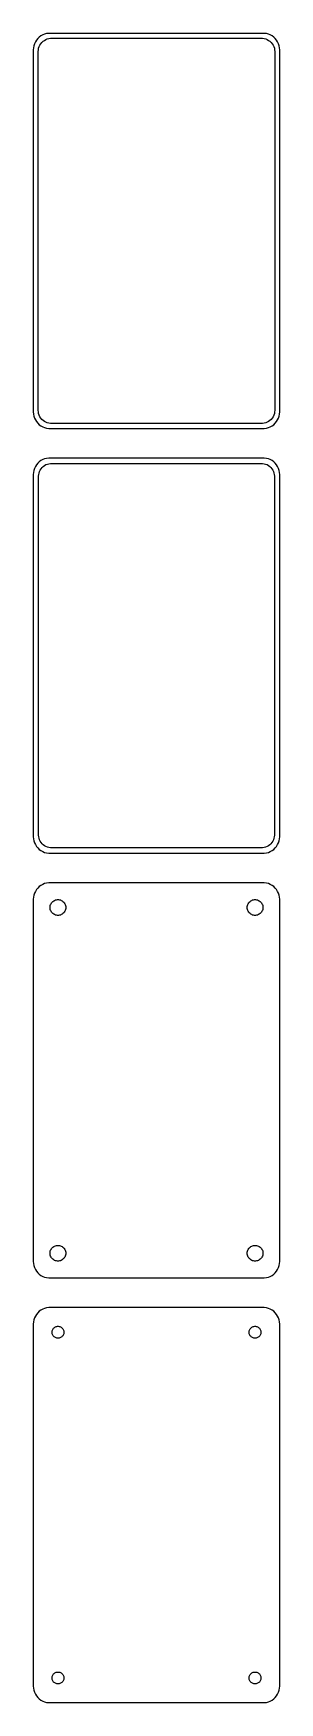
# Model space of a CAD drawing. Header units: metres. Extents: x -38 to 38, y 327 to 834.
import ezdxf

# ---------------------------------------------------------------- set-up
doc = ezdxf.new("R2010")
doc.units = ezdxf.units.M

msp = doc.modelspace()

# ---------------------------------------------------------------- linework, layer by layer
for p, q in [((-36.5451, 831.939), (-36.8815, 831.409)), ((-36.1448, 832.423), (-36.5451, 831.939)), ((-35.6871, 832.853), (-36.1448, 832.423)), ((-35.1791, 833.222), (-35.6871, 832.853)), ((-34.6289, 833.524), (-35.1791, 833.222)), ((-34.9159, 831.238), (-34.5497, 831.582)), ((-34.0451, 833.755), (-34.6289, 833.524)), ((-34.5497, 831.582), (-34.1433, 831.877)), ((-34.1433, 831.877), (-33.7031, 832.119)), ((-33.4369, 833.911), (-34.0451, 833.755)), ((-33.7031, 832.119), (-33.2361, 832.304)), ((-32.8139, 833.99), (-33.4369, 833.911)), ((-33.2361, 832.304), (-32.7495, 832.429)), ((32.8139, 833.99), (-32.8139, 833.99)), ((-32.7495, 832.429), (-32.2512, 832.492)), ((-32.2512, 832.492), (32.2512, 832.492)), ((32.2512, 832.492), (32.7495, 832.429)), ((32.7495, 832.429), (33.2361, 832.304)), ((33.4369, 833.911), (32.8139, 833.99)), ((33.2361, 832.304), (33.7031, 832.119)), ((34.0451, 833.755), (33.4369, 833.911)), ((33.7031, 832.119), (34.1433, 831.877)), ((34.6289, 833.524), (34.0451, 833.755)), ((34.1433, 831.877), (34.5497, 831.582)), ((34.5497, 831.582), (34.9159, 831.238)), ((35.1791, 833.222), (34.6289, 833.524)), ((35.6871, 832.853), (35.1791, 833.222)), ((36.1448, 832.423), (35.6871, 832.853)), ((36.5451, 831.939), (36.1448, 832.423)), ((36.8815, 831.409), (36.5451, 831.939)), ((-37.4606, 829.627), (-37.5, 829)), ((-37.5, 829), (-37.5, 719)), ((-37.3429, 830.243), (-37.4606, 829.627)), ((-37.1489, 830.841), (-37.3429, 830.243)), ((-36.8815, 831.409), (-37.1489, 830.841)), ((-36, 828.5), (-35.9685, 829.001)), ((-36, 719.5), (-36, 828.5)), ((-35.9685, 829.001), (-35.8743, 829.495)), ((-35.8743, 829.495), (-35.7191, 829.972)), ((-35.7191, 829.972), (-35.5052, 830.427)), ((-35.5052, 830.427), (-35.2361, 830.851)), ((-35.2361, 830.851), (-34.9159, 831.238)), ((34.9159, 831.238), (35.2361, 830.851)), ((35.2361, 830.851), (35.5052, 830.427)), ((35.5052, 830.427), (35.7191, 829.972)), ((35.7191, 829.972), (35.8743, 829.495)), ((35.8743, 829.495), (35.9685, 829.001)), ((35.9685, 829.001), (36, 828.5)), ((36, 828.5), (36, 719.5)), ((37.1489, 830.841), (36.8815, 831.409)), ((37.3429, 830.243), (37.1489, 830.841)), ((37.4606, 829.627), (37.3429, 830.243)), ((37.5, 829), (37.4606, 829.627)), ((37.5, 719), (37.5, 829)), ((-37.5, 719), (-37.4606, 718.373)), ((-37.4606, 718.373), (-37.3429, 717.757)), ((-37.3429, 717.757), (-37.1489, 717.159)), ((-37.1489, 717.159), (-36.8815, 716.591)), ((-36.8815, 716.591), (-36.5451, 716.061)), ((-36.5451, 716.061), (-36.1448, 715.577)), ((-36.1448, 715.577), (-35.6871, 715.147)), ((-35.9685, 718.999), (-36, 719.5)), ((-35.8743, 718.505), (-35.9685, 718.999)), ((-35.7191, 718.028), (-35.8743, 718.505)), ((-35.5052, 717.573), (-35.7191, 718.028)), ((-35.6871, 715.147), (-35.1791, 714.778)), ((-35.2361, 717.149), (-35.5052, 717.573)), ((-34.9159, 716.762), (-35.2361, 717.149)), ((-34.5497, 716.418), (-34.9159, 716.762)), ((-34.1433, 716.123), (-34.5497, 716.418)), ((-33.7031, 715.881), (-34.1433, 716.123)), ((-33.2361, 715.696), (-33.7031, 715.881)), ((-32.7495, 715.571), (-33.2361, 715.696)), ((-32.2512, 715.508), (-32.7495, 715.571)), ((32.2512, 715.508), (-32.2512, 715.508)), ((32.7495, 715.571), (32.2512, 715.508)), ((33.2361, 715.696), (32.7495, 715.571)), ((33.7031, 715.881), (33.2361, 715.696)), ((34.1433, 716.123), (33.7031, 715.881)), ((34.5497, 716.418), (34.1433, 716.123)), ((34.9159, 716.762), (34.5497, 716.418)), ((35.2361, 717.149), (34.9159, 716.762)), ((35.1791, 714.778), (35.6871, 715.147)), ((35.5052, 717.573), (35.2361, 717.149)), ((35.7191, 718.028), (35.5052, 717.573)), ((35.6871, 715.147), (36.1448, 715.577)), ((35.8743, 718.505), (35.7191, 718.028)), ((35.9685, 718.999), (35.8743, 718.505)), ((36, 719.5), (35.9685, 718.999)), ((36.1448, 715.577), (36.5451, 716.061)), ((36.5451, 716.061), (36.8815, 716.591)), ((36.8815, 716.591), (37.1489, 717.159)), ((37.1489, 717.159), (37.3429, 717.757)), ((37.3429, 717.757), (37.4606, 718.373)), ((37.4606, 718.373), (37.5, 719)), ((-35.1791, 714.778), (-34.6289, 714.476)), ((-34.6289, 714.476), (-34.0451, 714.245)), ((-34.0451, 714.245), (-33.4369, 714.089)), ((-33.4369, 714.089), (-32.8139, 714.01)), ((-32.8139, 714.01), (32.8139, 714.01)), ((32.8139, 714.01), (33.4369, 714.089)), ((33.4369, 714.089), (34.0451, 714.245)), ((34.0451, 714.245), (34.6289, 714.476)), ((34.6289, 714.476), (35.1791, 714.778)), ((-34.0451, 704.755), (-34.6289, 704.524)), ((-33.4369, 704.911), (-34.0451, 704.755)), ((-32.8139, 704.99), (-33.4369, 704.911)), ((32.8139, 704.99), (-32.8139, 704.99)), ((33.4369, 704.911), (32.8139, 704.99)), ((34.0451, 704.755), (33.4369, 704.911)), ((34.6289, 704.524), (34.0451, 704.755)), ((-37.4606, 700.627), (-37.5, 700)), ((-37.5, 700), (-37.5, 590)), ((-37.3429, 701.243), (-37.4606, 700.627)), ((-37.1489, 701.841), (-37.3429, 701.243)), ((-36.8815, 702.409), (-37.1489, 701.841)), ((-36.5451, 702.939), (-36.8815, 702.409)), ((-36.1448, 703.423), (-36.5451, 702.939)), ((-35.6871, 703.853), (-36.1448, 703.423)), ((-35.8726, 699.5), (-35.8421, 699.985)), ((-35.8421, 699.985), (-35.751, 700.463)), ((-35.751, 700.463), (-35.6007, 700.926)), ((-35.1791, 704.222), (-35.6871, 703.853)), ((-35.6007, 700.926), (-35.3936, 701.366)), ((-35.3936, 701.366), (-35.133, 701.776)), ((-34.6289, 704.524), (-35.1791, 704.222)), ((-35.133, 701.776), (-34.823, 702.151)), ((-34.823, 702.151), (-34.4685, 702.484)), ((-34.4685, 702.484), (-34.0751, 702.77)), ((-34.0751, 702.77), (-33.6489, 703.004)), ((-33.6489, 703.004), (-33.1967, 703.183)), ((-33.1967, 703.183), (-32.7256, 703.304)), ((-32.7256, 703.304), (-32.2432, 703.365)), ((-32.2432, 703.365), (32.2432, 703.365)), ((32.2432, 703.365), (32.7256, 703.304)), ((32.7256, 703.304), (33.1967, 703.183)), ((33.1967, 703.183), (33.6489, 703.004)), ((33.6489, 703.004), (34.0751, 702.77)), ((34.0751, 702.77), (34.4685, 702.484)), ((34.4685, 702.484), (34.823, 702.151)), ((35.1791, 704.222), (34.6289, 704.524)), ((34.823, 702.151), (35.133, 701.776)), ((35.133, 701.776), (35.3936, 701.366)), ((35.6871, 703.853), (35.1791, 704.222)), ((35.3936, 701.366), (35.6007, 700.926)), ((35.6007, 700.926), (35.751, 700.463)), ((36.1448, 703.423), (35.6871, 703.853)), ((35.751, 700.463), (35.8421, 699.985)), ((35.8421, 699.985), (35.8726, 699.5)), ((36.5451, 702.939), (36.1448, 703.423)), ((36.8815, 702.409), (36.5451, 702.939)), ((37.1489, 701.841), (36.8815, 702.409)), ((37.3429, 701.243), (37.1489, 701.841)), ((37.4606, 700.627), (37.3429, 701.243)), ((37.5, 700), (37.4606, 700.627)), ((37.5, 590), (37.5, 700)), ((-35.8726, 590.5), (-35.8726, 699.5)), ((35.8726, 699.5), (35.8726, 590.5)), ((-37.5, 590), (-37.4606, 589.373)), ((-37.4606, 589.373), (-37.3429, 588.757)), ((-37.3429, 588.757), (-37.1489, 588.159)), ((-37.1489, 588.159), (-36.8815, 587.591)), ((-35.8421, 590.015), (-35.8726, 590.5)), ((-35.751, 589.537), (-35.8421, 590.015)), ((-35.6007, 589.074), (-35.751, 589.537)), ((-35.3936, 588.634), (-35.6007, 589.074)), ((-35.133, 588.224), (-35.3936, 588.634)), ((-34.823, 587.849), (-35.133, 588.224)), ((35.133, 588.224), (34.823, 587.849)), ((35.3936, 588.634), (35.133, 588.224)), ((35.6007, 589.074), (35.3936, 588.634)), ((35.751, 589.537), (35.6007, 589.074)), ((35.8421, 590.015), (35.751, 589.537)), ((35.8726, 590.5), (35.8421, 590.015)), ((36.8815, 587.591), (37.1489, 588.159)), ((37.1489, 588.159), (37.3429, 588.757)), ((37.3429, 588.757), (37.4606, 589.373)), ((37.4606, 589.373), (37.5, 590)), ((-36.8815, 587.591), (-36.5451, 587.061)), ((-36.5451, 587.061), (-36.1448, 586.577)), ((-36.1448, 586.577), (-35.6871, 586.147)), ((-35.6871, 586.147), (-35.1791, 585.778)), ((-35.1791, 585.778), (-34.6289, 585.476)), ((-34.4685, 587.516), (-34.823, 587.849)), ((-34.6289, 585.476), (-34.0451, 585.245)), ((-34.0751, 587.23), (-34.4685, 587.516)), ((-33.6489, 586.996), (-34.0751, 587.23)), ((-34.0451, 585.245), (-33.4369, 585.089)), ((-33.1967, 586.817), (-33.6489, 586.996)), ((-33.4369, 585.089), (-32.8139, 585.01)), ((-32.7256, 586.696), (-33.1967, 586.817)), ((-32.8139, 585.01), (32.8139, 585.01)), ((-32.2432, 586.635), (-32.7256, 586.696)), ((32.2432, 586.635), (-32.2432, 586.635)), ((32.7256, 586.696), (32.2432, 586.635)), ((33.1967, 586.817), (32.7256, 586.696)), ((32.8139, 585.01), (33.4369, 585.089)), ((33.6489, 586.996), (33.1967, 586.817)), ((33.4369, 585.089), (34.0451, 585.245)), ((34.0751, 587.23), (33.6489, 586.996)), ((34.0451, 585.245), (34.6289, 585.476)), ((34.4685, 587.516), (34.0751, 587.23)), ((34.823, 587.849), (34.4685, 587.516)), ((34.6289, 585.476), (35.1791, 585.778)), ((35.1791, 585.778), (35.6871, 586.147)), ((35.6871, 586.147), (36.1448, 586.577)), ((36.1448, 586.577), (36.5451, 587.061)), ((36.5451, 587.061), (36.8815, 587.591)), ((-36.8815, 573.409), (-37.1489, 572.841)), ((-36.5451, 573.939), (-36.8815, 573.409)), ((-36.1448, 574.423), (-36.5451, 573.939)), ((-35.6871, 574.853), (-36.1448, 574.423)), ((-35.1791, 575.222), (-35.6871, 574.853)), ((-34.6289, 575.524), (-35.1791, 575.222)), ((-34.0451, 575.755), (-34.6289, 575.524)), ((-33.4369, 575.911), (-34.0451, 575.755)), ((-32.8139, 575.99), (-33.4369, 575.911)), ((32.8139, 575.99), (-32.8139, 575.99)), ((33.4369, 575.911), (32.8139, 575.99)), ((34.0451, 575.755), (33.4369, 575.911)), ((34.6289, 575.524), (34.0451, 575.755)), ((35.1791, 575.222), (34.6289, 575.524)), ((35.6871, 574.853), (35.1791, 575.222)), ((36.1448, 574.423), (35.6871, 574.853)), ((36.5451, 573.939), (36.1448, 574.423)), ((36.8815, 573.409), (36.5451, 573.939)), ((37.1489, 572.841), (36.8815, 573.409)), ((-37.4606, 571.627), (-37.5, 571)), ((-37.5, 571), (-37.5, 461)), ((-37.3429, 572.243), (-37.4606, 571.627)), ((-37.1489, 572.841), (-37.3429, 572.243)), ((-32.4, 568.5), (-32.3811, 568.801)), ((-32.3811, 568.199), (-32.4, 568.5)), ((-32.3811, 568.801), (-32.3246, 569.097)), ((-32.3246, 567.903), (-32.3811, 568.199)), ((-32.3246, 569.097), (-32.2315, 569.383)), ((-32.2315, 567.617), (-32.3246, 567.903)), ((-32.2315, 569.383), (-32.1031, 569.656)), ((-32.1031, 569.656), (-31.9416, 569.911)), ((-31.9416, 569.911), (-31.7495, 570.143)), ((-31.7495, 570.143), (-31.5298, 570.349)), ((-31.5298, 570.349), (-31.286, 570.526)), ((-31.286, 570.526), (-31.0219, 570.672)), ((-31.0219, 570.672), (-30.7416, 570.783)), ((-30.7416, 570.783), (-30.4497, 570.857)), ((-30.4497, 570.857), (-30.1507, 570.895)), ((-30.1507, 570.895), (-29.8493, 570.895)), ((-29.8493, 570.895), (-29.5503, 570.857)), ((-29.5503, 570.857), (-29.2583, 570.783)), ((-29.2583, 570.783), (-28.9781, 570.672)), ((-28.9781, 570.672), (-28.714, 570.526)), ((-28.714, 570.526), (-28.4702, 570.349)), ((-28.4702, 570.349), (-28.2505, 570.143)), ((-28.2505, 570.143), (-28.0583, 569.911)), ((-28.0583, 569.911), (-27.8969, 569.656)), ((-27.8969, 569.656), (-27.7685, 569.383)), ((-27.7685, 569.383), (-27.6754, 569.097)), ((-27.6754, 567.903), (-27.7685, 567.617)), ((-27.6754, 569.097), (-27.6189, 568.801)), ((-27.6189, 568.199), (-27.6754, 567.903)), ((-27.6189, 568.801), (-27.6, 568.5)), ((-27.6, 568.5), (-27.6189, 568.199)), ((27.6, 568.5), (27.6189, 568.801)), ((27.6189, 568.199), (27.6, 568.5)), ((27.6189, 568.801), (27.6754, 569.097)), ((27.6754, 567.903), (27.6189, 568.199)), ((27.6754, 569.097), (27.7685, 569.383)), ((27.7685, 567.617), (27.6754, 567.903)), ((27.7685, 569.383), (27.8969, 569.656)), ((27.8969, 569.656), (28.0583, 569.911)), ((28.0583, 569.911), (28.2505, 570.143)), ((28.2505, 570.143), (28.4702, 570.349)), ((28.4702, 570.349), (28.714, 570.526)), ((28.714, 570.526), (28.9781, 570.672)), ((28.9781, 570.672), (29.2583, 570.783)), ((29.2583, 570.783), (29.5503, 570.857)), ((29.5503, 570.857), (29.8493, 570.895)), ((29.8493, 570.895), (30.1507, 570.895)), ((30.1507, 570.895), (30.4497, 570.857)), ((30.4497, 570.857), (30.7416, 570.783)), ((30.7416, 570.783), (31.0219, 570.672)), ((31.0219, 570.672), (31.286, 570.526)), ((31.286, 570.526), (31.5298, 570.349)), ((31.5298, 570.349), (31.7495, 570.143)), ((31.7495, 570.143), (31.9416, 569.911)), ((31.9416, 569.911), (32.1031, 569.656)), ((32.1031, 569.656), (32.2315, 569.383)), ((32.2315, 569.383), (32.3246, 569.097)), ((32.3246, 567.903), (32.2315, 567.617)), ((32.3246, 569.097), (32.3811, 568.801)), ((32.3811, 568.199), (32.3246, 567.903)), ((32.3811, 568.801), (32.4, 568.5)), ((32.4, 568.5), (32.3811, 568.199)), ((37.3429, 572.243), (37.1489, 572.841)), ((37.4606, 571.627), (37.3429, 572.243)), ((37.5, 571), (37.4606, 571.627)), ((37.5, 461), (37.5, 571)), ((-32.1031, 567.344), (-32.2315, 567.617)), ((-31.9416, 567.089), (-32.1031, 567.344)), ((-31.7495, 566.857), (-31.9416, 567.089)), ((-31.5298, 566.651), (-31.7495, 566.857)), ((-31.286, 566.474), (-31.5298, 566.651)), ((-31.0219, 566.328), (-31.286, 566.474)), ((-30.7416, 566.217), (-31.0219, 566.328)), ((-30.4497, 566.143), (-30.7416, 566.217)), ((-30.1507, 566.105), (-30.4497, 566.143)), ((-29.8493, 566.105), (-30.1507, 566.105)), ((-29.5503, 566.143), (-29.8493, 566.105)), ((-29.2583, 566.217), (-29.5503, 566.143)), ((-28.9781, 566.328), (-29.2583, 566.217)), ((-28.714, 566.474), (-28.9781, 566.328)), ((-28.4702, 566.651), (-28.714, 566.474)), ((-28.2505, 566.857), (-28.4702, 566.651)), ((-28.0583, 567.089), (-28.2505, 566.857)), ((-27.8969, 567.344), (-28.0583, 567.089)), ((-27.7685, 567.617), (-27.8969, 567.344)), ((27.8969, 567.344), (27.7685, 567.617)), ((28.0583, 567.089), (27.8969, 567.344)), ((28.2505, 566.857), (28.0583, 567.089)), ((28.4702, 566.651), (28.2505, 566.857)), ((28.714, 566.474), (28.4702, 566.651)), ((28.9781, 566.328), (28.714, 566.474)), ((29.2583, 566.217), (28.9781, 566.328)), ((29.5503, 566.143), (29.2583, 566.217)), ((29.8493, 566.105), (29.5503, 566.143)), ((30.1507, 566.105), (29.8493, 566.105)), ((30.4497, 566.143), (30.1507, 566.105)), ((30.7416, 566.217), (30.4497, 566.143)), ((31.0219, 566.328), (30.7416, 566.217)), ((31.286, 566.474), (31.0219, 566.328)), ((31.5298, 566.651), (31.286, 566.474)), ((31.7495, 566.857), (31.5298, 566.651)), ((31.9416, 567.089), (31.7495, 566.857)), ((32.1031, 567.344), (31.9416, 567.089)), ((32.2315, 567.617), (32.1031, 567.344)), ((-32.4, 463.5), (-32.3811, 463.801)), ((-32.3811, 463.199), (-32.4, 463.5)), ((-32.3811, 463.801), (-32.3246, 464.097)), ((-32.3246, 462.903), (-32.3811, 463.199)), ((-32.3246, 464.097), (-32.2315, 464.383)), ((-32.2315, 462.617), (-32.3246, 462.903)), ((-32.2315, 464.383), (-32.1031, 464.656)), ((-32.1031, 462.344), (-32.2315, 462.617)), ((-32.1031, 464.656), (-31.9416, 464.911)), ((-31.9416, 462.089), (-32.1031, 462.344)), ((-31.9416, 464.911), (-31.7495, 465.143)), ((-31.7495, 461.857), (-31.9416, 462.089)), ((-31.7495, 465.143), (-31.5298, 465.349)), ((-31.5298, 461.651), (-31.7495, 461.857)), ((-31.5298, 465.349), (-31.286, 465.526)), ((-31.286, 461.474), (-31.5298, 461.651)), ((-31.286, 465.526), (-31.0219, 465.672)), ((-31.0219, 461.328), (-31.286, 461.474)), ((-31.0219, 465.672), (-30.7416, 465.783)), ((-30.7416, 465.783), (-30.4497, 465.857)), ((-30.4497, 465.857), (-30.1507, 465.895)), ((-30.1507, 465.895), (-29.8493, 465.895)), ((-29.8493, 465.895), (-29.5503, 465.857)), ((-29.5503, 465.857), (-29.2583, 465.783)), ((-29.2583, 465.783), (-28.9781, 465.672)), ((-28.9781, 465.672), (-28.714, 465.526)), ((-28.714, 461.474), (-28.9781, 461.328)), ((-28.714, 465.526), (-28.4702, 465.349)), ((-28.4702, 461.651), (-28.714, 461.474)), ((-28.4702, 465.349), (-28.2505, 465.143)), ((-28.2505, 461.857), (-28.4702, 461.651)), ((-28.2505, 465.143), (-28.0583, 464.911)), ((-28.0583, 462.089), (-28.2505, 461.857)), ((-28.0583, 464.911), (-27.8969, 464.656)), ((-27.8969, 462.344), (-28.0583, 462.089)), ((-27.8969, 464.656), (-27.7685, 464.383)), ((-27.7685, 462.617), (-27.8969, 462.344)), ((-27.7685, 464.383), (-27.6754, 464.097)), ((-27.6754, 462.903), (-27.7685, 462.617)), ((-27.6754, 464.097), (-27.6189, 463.801)), ((-27.6189, 463.199), (-27.6754, 462.903)), ((-27.6189, 463.801), (-27.6, 463.5)), ((-27.6, 463.5), (-27.6189, 463.199)), ((27.6, 463.5), (27.6189, 463.801)), ((27.6189, 463.199), (27.6, 463.5)), ((27.6189, 463.801), (27.6754, 464.097)), ((27.6754, 462.903), (27.6189, 463.199)), ((27.6754, 464.097), (27.7685, 464.383)), ((27.7685, 462.617), (27.6754, 462.903)), ((27.7685, 464.383), (27.8969, 464.656)), ((27.8969, 462.344), (27.7685, 462.617)), ((27.8969, 464.656), (28.0583, 464.911)), ((28.0583, 462.089), (27.8969, 462.344)), ((28.0583, 464.911), (28.2505, 465.143)), ((28.2505, 461.857), (28.0583, 462.089)), ((28.2505, 465.143), (28.4702, 465.349)), ((28.4702, 461.651), (28.2505, 461.857)), ((28.4702, 465.349), (28.714, 465.526)), ((28.714, 461.474), (28.4702, 461.651)), ((28.714, 465.526), (28.9781, 465.672)), ((28.9781, 461.328), (28.714, 461.474)), ((28.9781, 465.672), (29.2583, 465.783)), ((29.2583, 465.783), (29.5503, 465.857)), ((29.5503, 465.857), (29.8493, 465.895)), ((29.8493, 465.895), (30.1507, 465.895)), ((30.1507, 465.895), (30.4497, 465.857)), ((30.4497, 465.857), (30.7416, 465.783)), ((30.7416, 465.783), (31.0219, 465.672)), ((31.0219, 465.672), (31.286, 465.526)), ((31.286, 461.474), (31.0219, 461.328)), ((31.286, 465.526), (31.5298, 465.349)), ((31.5298, 461.651), (31.286, 461.474)), ((31.5298, 465.349), (31.7495, 465.143)), ((31.7495, 461.857), (31.5298, 461.651)), ((31.7495, 465.143), (31.9416, 464.911)), ((31.9416, 462.089), (31.7495, 461.857)), ((31.9416, 464.911), (32.1031, 464.656)), ((32.1031, 462.344), (31.9416, 462.089)), ((32.1031, 464.656), (32.2315, 464.383)), ((32.2315, 462.617), (32.1031, 462.344)), ((32.2315, 464.383), (32.3246, 464.097)), ((32.3246, 462.903), (32.2315, 462.617)), ((32.3246, 464.097), (32.3811, 463.801)), ((32.3811, 463.199), (32.3246, 462.903)), ((32.3811, 463.801), (32.4, 463.5)), ((32.4, 463.5), (32.3811, 463.199)), ((-37.5, 461), (-37.4606, 460.373)), ((-37.4606, 460.373), (-37.3429, 459.757)), ((-37.3429, 459.757), (-37.1489, 459.159)), ((-37.1489, 459.159), (-36.8815, 458.591)), ((-36.8815, 458.591), (-36.5451, 458.061)), ((-36.5451, 458.061), (-36.1448, 457.577)), ((-36.1448, 457.577), (-35.6871, 457.147)), ((-35.6871, 457.147), (-35.1791, 456.778)), ((-35.1791, 456.778), (-34.6289, 456.476)), ((-34.6289, 456.476), (-34.0451, 456.245)), ((-30.7416, 461.217), (-31.0219, 461.328)), ((-30.4497, 461.143), (-30.7416, 461.217)), ((-30.1507, 461.105), (-30.4497, 461.143)), ((-29.8493, 461.105), (-30.1507, 461.105)), ((-29.5503, 461.143), (-29.8493, 461.105)), ((-29.2583, 461.217), (-29.5503, 461.143)), ((-28.9781, 461.328), (-29.2583, 461.217)), ((29.2583, 461.217), (28.9781, 461.328)), ((29.5503, 461.143), (29.2583, 461.217)), ((29.8493, 461.105), (29.5503, 461.143)), ((30.1507, 461.105), (29.8493, 461.105)), ((30.4497, 461.143), (30.1507, 461.105)), ((30.7416, 461.217), (30.4497, 461.143)), ((31.0219, 461.328), (30.7416, 461.217)), ((34.0451, 456.245), (34.6289, 456.476)), ((34.6289, 456.476), (35.1791, 456.778)), ((35.1791, 456.778), (35.6871, 457.147)), ((35.6871, 457.147), (36.1448, 457.577)), ((36.1448, 457.577), (36.5451, 458.061)), ((36.5451, 458.061), (36.8815, 458.591)), ((36.8815, 458.591), (37.1489, 459.159)), ((37.1489, 459.159), (37.3429, 459.757)), ((37.3429, 459.757), (37.4606, 460.373)), ((37.4606, 460.373), (37.5, 461)), ((-34.0451, 456.245), (-33.4369, 456.089)), ((-33.4369, 456.089), (-32.8139, 456.01)), ((-32.8139, 456.01), (32.8139, 456.01)), ((32.8139, 456.01), (33.4369, 456.089)), ((33.4369, 456.089), (34.0451, 456.245)), ((-35.1791, 446.222), (-35.6871, 445.853)), ((-34.6289, 446.524), (-35.1791, 446.222)), ((-34.0451, 446.755), (-34.6289, 446.524)), ((-33.4369, 446.911), (-34.0451, 446.755)), ((-32.8139, 446.99), (-33.4369, 446.911)), ((32.8139, 446.99), (-32.8139, 446.99)), ((33.4369, 446.911), (32.8139, 446.99)), ((34.0451, 446.755), (33.4369, 446.911)), ((34.6289, 446.524), (34.0451, 446.755)), ((35.1791, 446.222), (34.6289, 446.524)), ((35.6871, 445.853), (35.1791, 446.222)), ((-37.4606, 442.627), (-37.5, 442)), ((-37.5, 442), (-37.5, 332)), ((-37.3429, 443.243), (-37.4606, 442.627)), ((-37.1489, 443.841), (-37.3429, 443.243)), ((-36.8815, 444.409), (-37.1489, 443.841)), ((-36.5451, 444.939), (-36.8815, 444.409)), ((-36.1448, 445.423), (-36.5451, 444.939)), ((-35.6871, 445.853), (-36.1448, 445.423)), ((-30.9645, 441.02), (-30.7664, 441.129)), ((-30.7664, 441.129), (-30.5562, 441.212)), ((-30.5562, 441.212), (-30.3373, 441.268)), ((-30.3373, 441.268), (-30.113, 441.296)), ((-30.113, 441.296), (-29.887, 441.296)), ((-29.887, 441.296), (-29.6627, 441.268)), ((-29.6627, 441.268), (-29.4438, 441.212)), ((-29.4438, 441.212), (-29.2336, 441.129)), ((-29.2336, 441.129), (-29.0355, 441.02)), ((29.0355, 441.02), (29.2336, 441.129)), ((29.2336, 441.129), (29.4438, 441.212)), ((29.4438, 441.212), (29.6627, 441.268)), ((29.6627, 441.268), (29.887, 441.296)), ((29.887, 441.296), (30.113, 441.296)), ((30.113, 441.296), (30.3373, 441.268)), ((30.3373, 441.268), (30.5562, 441.212)), ((30.5562, 441.212), (30.7664, 441.129)), ((30.7664, 441.129), (30.9645, 441.02)), ((36.1448, 445.423), (35.6871, 445.853)), ((36.5451, 444.939), (36.1448, 445.423)), ((36.8815, 444.409), (36.5451, 444.939)), ((37.1489, 443.841), (36.8815, 444.409)), ((37.3429, 443.243), (37.1489, 443.841)), ((37.4606, 442.627), (37.3429, 443.243)), ((37.5, 442), (37.4606, 442.627)), ((37.5, 332), (37.5, 442)), ((-31.8, 439.5), (-31.7858, 439.726)), ((-31.7858, 439.274), (-31.8, 439.5)), ((-31.7858, 439.726), (-31.7434, 439.948)), ((-31.7434, 439.052), (-31.7858, 439.274)), ((-31.7434, 439.948), (-31.6736, 440.163)), ((-31.6736, 438.837), (-31.7434, 439.052)), ((-31.6736, 440.163), (-31.5773, 440.367)), ((-31.5773, 438.633), (-31.6736, 438.837)), ((-31.5773, 440.367), (-31.4562, 440.558)), ((-31.4562, 438.442), (-31.5773, 438.633)), ((-31.4562, 440.558), (-31.3121, 440.732)), ((-31.3121, 438.268), (-31.4562, 438.442)), ((-31.3121, 440.732), (-31.1474, 440.887)), ((-31.1474, 438.113), (-31.3121, 438.268)), ((-31.1474, 440.887), (-30.9645, 441.02)), ((-30.9645, 437.98), (-31.1474, 438.113)), ((-30.7664, 437.871), (-30.9645, 437.98)), ((-30.5562, 437.788), (-30.7664, 437.871)), ((-30.3373, 437.732), (-30.5562, 437.788)), ((-30.113, 437.704), (-30.3373, 437.732)), ((-29.887, 437.704), (-30.113, 437.704)), ((-29.6627, 437.732), (-29.887, 437.704)), ((-29.4438, 437.788), (-29.6627, 437.732)), ((-29.2336, 437.871), (-29.4438, 437.788)), ((-29.0355, 437.98), (-29.2336, 437.871)), ((-29.0355, 441.02), (-28.8526, 440.887)), ((-28.8526, 438.113), (-29.0355, 437.98)), ((-28.8526, 440.887), (-28.6879, 440.732)), ((-28.6879, 438.268), (-28.8526, 438.113)), ((-28.6879, 440.732), (-28.5438, 440.558)), ((-28.5438, 438.442), (-28.6879, 438.268)), ((-28.5438, 440.558), (-28.4226, 440.367)), ((-28.4226, 438.633), (-28.5438, 438.442)), ((-28.4226, 440.367), (-28.3264, 440.163)), ((-28.3264, 438.837), (-28.4226, 438.633)), ((-28.3264, 440.163), (-28.2565, 439.948)), ((-28.2565, 439.052), (-28.3264, 438.837)), ((-28.2565, 439.948), (-28.2142, 439.726)), ((-28.2142, 439.274), (-28.2565, 439.052)), ((-28.2142, 439.726), (-28.2, 439.5)), ((-28.2, 439.5), (-28.2142, 439.274)), ((28.2, 439.5), (28.2142, 439.726)), ((28.2142, 439.274), (28.2, 439.5)), ((28.2142, 439.726), (28.2565, 439.948)), ((28.2565, 439.052), (28.2142, 439.274)), ((28.2565, 439.948), (28.3264, 440.163)), ((28.3264, 438.837), (28.2565, 439.052)), ((28.3264, 440.163), (28.4226, 440.367)), ((28.4226, 438.633), (28.3264, 438.837)), ((28.4226, 440.367), (28.5438, 440.558)), ((28.5438, 438.442), (28.4226, 438.633)), ((28.5438, 440.558), (28.6879, 440.732)), ((28.6879, 438.268), (28.5438, 438.442)), ((28.6879, 440.732), (28.8526, 440.887)), ((28.8526, 438.113), (28.6879, 438.268)), ((28.8526, 440.887), (29.0355, 441.02)), ((29.0355, 437.98), (28.8526, 438.113)), ((29.2336, 437.871), (29.0355, 437.98)), ((29.4438, 437.788), (29.2336, 437.871)), ((29.6627, 437.732), (29.4438, 437.788)), ((29.887, 437.704), (29.6627, 437.732)), ((30.113, 437.704), (29.887, 437.704)), ((30.3373, 437.732), (30.113, 437.704)), ((30.5562, 437.788), (30.3373, 437.732)), ((30.7664, 437.871), (30.5562, 437.788)), ((30.9645, 437.98), (30.7664, 437.871)), ((30.9645, 441.02), (31.1474, 440.887)), ((31.1474, 438.113), (30.9645, 437.98)), ((31.1474, 440.887), (31.3121, 440.732)), ((31.3121, 438.268), (31.1474, 438.113)), ((31.3121, 440.732), (31.4562, 440.558)), ((31.4562, 438.442), (31.3121, 438.268)), ((31.4562, 440.558), (31.5773, 440.367)), ((31.5773, 438.633), (31.4562, 438.442)), ((31.5773, 440.367), (31.6736, 440.163)), ((31.6736, 438.837), (31.5773, 438.633)), ((31.6736, 440.163), (31.7434, 439.948)), ((31.7434, 439.052), (31.6736, 438.837)), ((31.7434, 439.948), (31.7858, 439.726)), ((31.7858, 439.274), (31.7434, 439.052)), ((31.7858, 439.726), (31.8, 439.5)), ((31.8, 439.5), (31.7858, 439.274)), ((-31.8, 334.5), (-31.7858, 334.726)), ((-31.7858, 334.726), (-31.7434, 334.948)), ((-31.7434, 334.948), (-31.6736, 335.163)), ((-31.6736, 335.163), (-31.5773, 335.367)), ((-31.5773, 335.367), (-31.4562, 335.558)), ((-31.4562, 335.558), (-31.3121, 335.732)), ((-31.3121, 335.732), (-31.1474, 335.887)), ((-31.1474, 335.887), (-30.9645, 336.02)), ((-30.9645, 336.02), (-30.7664, 336.129)), ((-30.7664, 336.129), (-30.5562, 336.212)), ((-30.5562, 336.212), (-30.3373, 336.268)), ((-30.3373, 336.268), (-30.113, 336.296)), ((-30.113, 336.296), (-29.887, 336.296)), ((-29.887, 336.296), (-29.6627, 336.268)), ((-29.6627, 336.268), (-29.4438, 336.212)), ((-29.4438, 336.212), (-29.2336, 336.129)), ((-29.2336, 336.129), (-29.0355, 336.02)), ((-29.0355, 336.02), (-28.8526, 335.887)), ((-28.8526, 335.887), (-28.6879, 335.732)), ((-28.6879, 335.732), (-28.5438, 335.558)), ((-28.5438, 335.558), (-28.4226, 335.367)), ((-28.4226, 335.367), (-28.3264, 335.163)), ((-28.3264, 335.163), (-28.2565, 334.948)), ((-28.2565, 334.948), (-28.2142, 334.726)), ((-28.2142, 334.726), (-28.2, 334.5)), ((28.2, 334.5), (28.2142, 334.726)), ((28.2142, 334.726), (28.2565, 334.948)), ((28.2565, 334.948), (28.3264, 335.163)), ((28.3264, 335.163), (28.4226, 335.367)), ((28.4226, 335.367), (28.5438, 335.558)), ((28.5438, 335.558), (28.6879, 335.732)), ((28.6879, 335.732), (28.8526, 335.887)), ((28.8526, 335.887), (29.0355, 336.02)), ((29.0355, 336.02), (29.2336, 336.129)), ((29.2336, 336.129), (29.4438, 336.212)), ((29.4438, 336.212), (29.6627, 336.268)), ((29.6627, 336.268), (29.887, 336.296)), ((29.887, 336.296), (30.113, 336.296)), ((30.113, 336.296), (30.3373, 336.268)), ((30.3373, 336.268), (30.5562, 336.212)), ((30.5562, 336.212), (30.7664, 336.129)), ((30.7664, 336.129), (30.9645, 336.02)), ((30.9645, 336.02), (31.1474, 335.887)), ((31.1474, 335.887), (31.3121, 335.732)), ((31.3121, 335.732), (31.4562, 335.558)), ((31.4562, 335.558), (31.5773, 335.367)), ((31.5773, 335.367), (31.6736, 335.163)), ((31.6736, 335.163), (31.7434, 334.948)), ((31.7434, 334.948), (31.7858, 334.726)), ((31.7858, 334.726), (31.8, 334.5)), ((-37.5, 332), (-37.4606, 331.373)), ((-37.4606, 331.373), (-37.3429, 330.757)), ((-37.3429, 330.757), (-37.1489, 330.159)), ((-37.1489, 330.159), (-36.8815, 329.591)), ((-36.8815, 329.591), (-36.5451, 329.061)), ((-31.7858, 334.274), (-31.8, 334.5)), ((-31.7434, 334.052), (-31.7858, 334.274)), ((-31.6736, 333.837), (-31.7434, 334.052)), ((-31.5773, 333.633), (-31.6736, 333.837)), ((-31.4562, 333.442), (-31.5773, 333.633)), ((-31.3121, 333.268), (-31.4562, 333.442)), ((-31.1474, 333.113), (-31.3121, 333.268)), ((-30.9645, 332.98), (-31.1474, 333.113)), ((-30.7664, 332.871), (-30.9645, 332.98)), ((-30.5562, 332.788), (-30.7664, 332.871)), ((-30.3373, 332.732), (-30.5562, 332.788)), ((-30.113, 332.704), (-30.3373, 332.732)), ((-29.887, 332.704), (-30.113, 332.704)), ((-29.6627, 332.732), (-29.887, 332.704)), ((-29.4438, 332.788), (-29.6627, 332.732)), ((-29.2336, 332.871), (-29.4438, 332.788)), ((-29.0355, 332.98), (-29.2336, 332.871)), ((-28.8526, 333.113), (-29.0355, 332.98)), ((-28.6879, 333.268), (-28.8526, 333.113)), ((-28.5438, 333.442), (-28.6879, 333.268)), ((-28.4226, 333.633), (-28.5438, 333.442)), ((-28.3264, 333.837), (-28.4226, 333.633)), ((-28.2565, 334.052), (-28.3264, 333.837)), ((-28.2142, 334.274), (-28.2565, 334.052)), ((-28.2, 334.5), (-28.2142, 334.274)), ((28.2142, 334.274), (28.2, 334.5)), ((28.2565, 334.052), (28.2142, 334.274)), ((28.3264, 333.837), (28.2565, 334.052)), ((28.4226, 333.633), (28.3264, 333.837)), ((28.5438, 333.442), (28.4226, 333.633)), ((28.6879, 333.268), (28.5438, 333.442)), ((28.8526, 333.113), (28.6879, 333.268)), ((29.0355, 332.98), (28.8526, 333.113)), ((29.2336, 332.871), (29.0355, 332.98)), ((29.4438, 332.788), (29.2336, 332.871)), ((29.6627, 332.732), (29.4438, 332.788)), ((29.887, 332.704), (29.6627, 332.732)), ((30.113, 332.704), (29.887, 332.704)), ((30.3373, 332.732), (30.113, 332.704)), ((30.5562, 332.788), (30.3373, 332.732)), ((30.7664, 332.871), (30.5562, 332.788)), ((30.9645, 332.98), (30.7664, 332.871)), ((31.1474, 333.113), (30.9645, 332.98)), ((31.3121, 333.268), (31.1474, 333.113)), ((31.4562, 333.442), (31.3121, 333.268)), ((31.5773, 333.633), (31.4562, 333.442)), ((31.6736, 333.837), (31.5773, 333.633)), ((31.7434, 334.052), (31.6736, 333.837)), ((31.7858, 334.274), (31.7434, 334.052)), ((31.8, 334.5), (31.7858, 334.274)), ((36.5451, 329.061), (36.8815, 329.591)), ((36.8815, 329.591), (37.1489, 330.159)), ((37.1489, 330.159), (37.3429, 330.757)), ((37.3429, 330.757), (37.4606, 331.373)), ((37.4606, 331.373), (37.5, 332)), ((-36.5451, 329.061), (-36.1448, 328.577)), ((-36.1448, 328.577), (-35.6871, 328.147)), ((-35.6871, 328.147), (-35.1791, 327.778)), ((-35.1791, 327.778), (-34.6289, 327.476)), ((-34.6289, 327.476), (-34.0451, 327.245)), ((-34.0451, 327.245), (-33.4369, 327.089)), ((-33.4369, 327.089), (-32.8139, 327.01)), ((-32.8139, 327.01), (32.8139, 327.01)), ((32.8139, 327.01), (33.4369, 327.089)), ((33.4369, 327.089), (34.0451, 327.245)), ((34.0451, 327.245), (34.6289, 327.476)), ((34.6289, 327.476), (35.1791, 327.778)), ((35.1791, 327.778), (35.6871, 328.147)), ((35.6871, 328.147), (36.1448, 328.577)), ((36.1448, 328.577), (36.5451, 329.061))]:
    msp.add_line(p, q)

doc.saveas('drawing.dxf')
